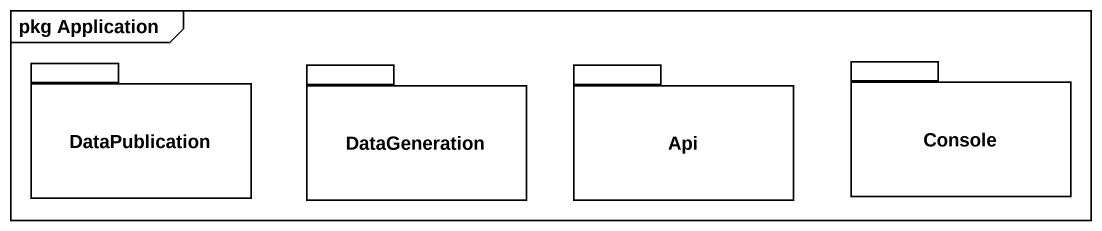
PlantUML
@startuml
mainframe pkg Application
package DataPublication {
}
package DataGeneration {
}
package Api {
}
package Console {
}
@enduml
